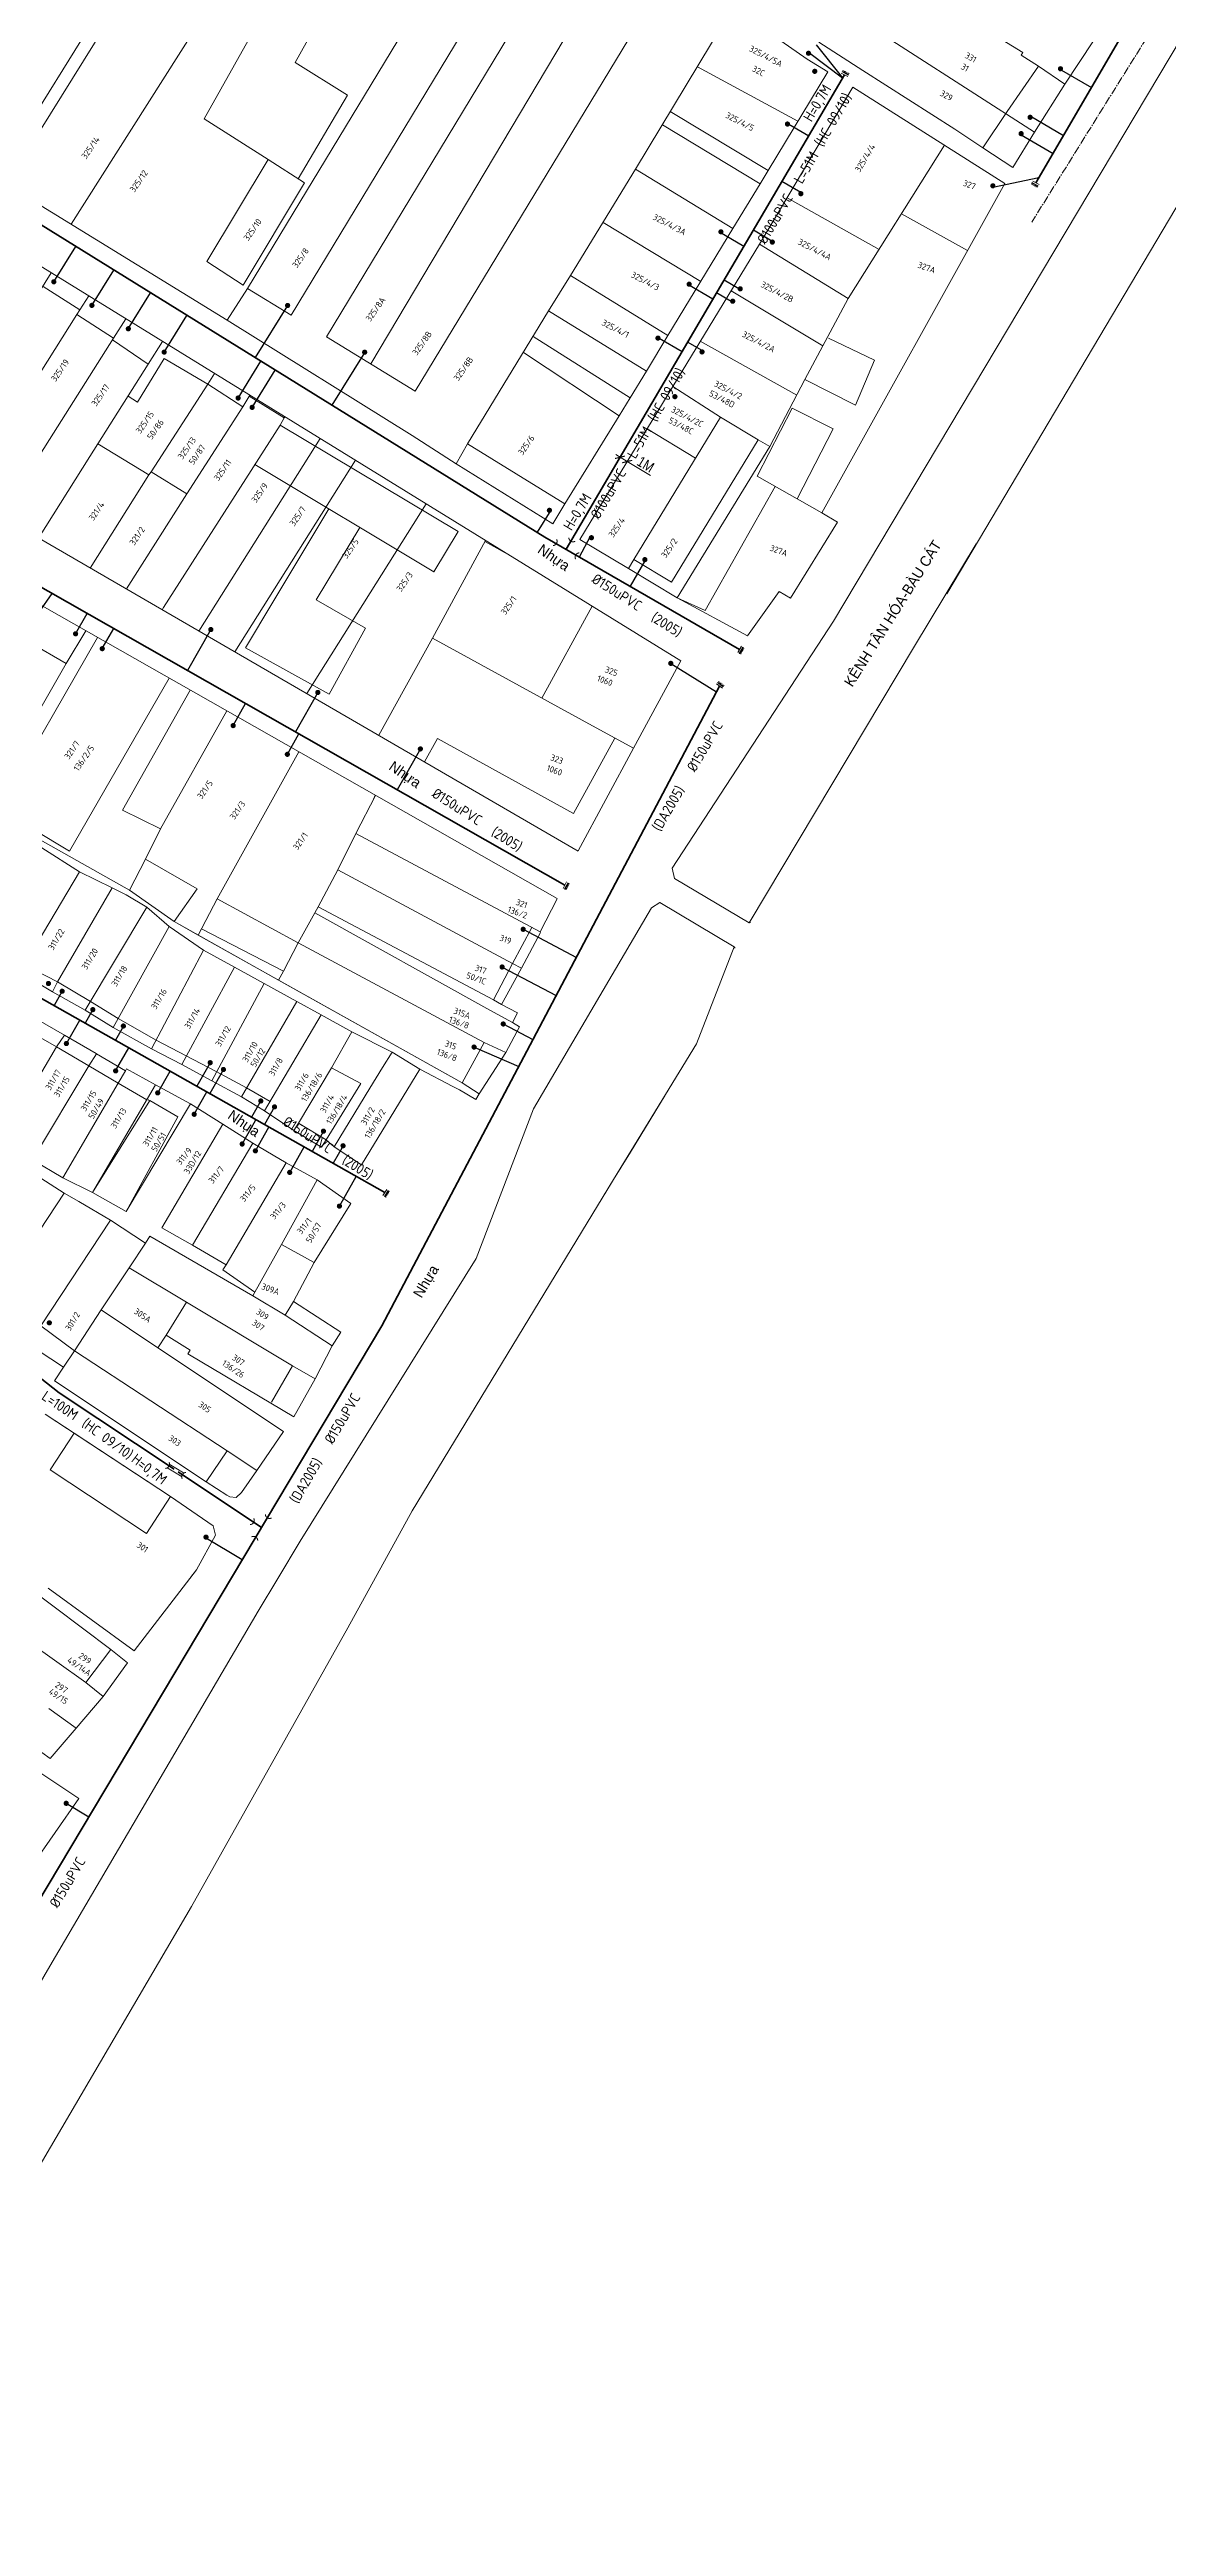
# Model space of a CAD drawing. Header units: inches. Extents: x 595615 to 1194060, y 1190840 to 2385448.
# Drawn here: x 596996.3 to 597104, y 1191831.2 to 1192069.7 of the extents above; entities that cross this region are included whole.
import ezdxf
from ezdxf.enums import TextEntityAlignment as Align

# ---------------------------------------------------------------- set-up
doc = ezdxf.new("R2010")
doc.units = ezdxf.units.IN
doc.header["$MEASUREMENT"] = 0
doc.linetypes.add('CENTER2', pattern=[1.125, 0.75, -0.125, 0.125, -0.125])
doc.layers.get('Defpoints').update_dxf_attribs({"color": 1})
for name, color, linetype, lineweight in [('Chitiet', 4, 'Continuous', 9), ('DN 100 uPVC', 4, 'Continuous', 50), ('DN 150 uPVC', 4, 'Continuous', 50), ('DN 25 PE', 40, 'Continuous', 30), ('DOSAU', 2, 'Continuous', 20), ('DUONG CACH LE', 112, 'Continuous', 5), ('NAM-CDAI', 220, 'Continuous', 25), ('Nen tim duong', 9, 'CENTER2', 0), ('Nen_HTHANH-TP', 9, 'Continuous', 0), ('Nen_SN-HTHANH-TP_new', 7, 'Continuous', 0), ('Nen_SN_HTHANH_old', 9, 'Continuous', 0), ('Te', 4, 'Continuous', 15), ('TEXT PIPE', 3, 'Continuous', 25), ('Text_GiaoThong', 142, 'Continuous', 0), ('TLK 15', 220, 'Continuous', 20)]:
    doc.layers.add(name, color=color, linetype=linetype, lineweight=lineweight)
doc.styles.add('Giao Thong', font='VAPTIMN_0.TTF', dxfattribs={"height": 1})
doc.styles.add('Sonha_QTB', font='isocp.shx', dxfattribs={"height": 0.6, "bigfont": 'bigfont.shx'})
doc.styles.add('text', font='isocp2.shx')
doc.styles.add('VNI-HC', font='VHELVCN_0.TTF')
doc.dimstyles.new('DUONG KICH THUOC', dxfattribs={"dimtxt": 1, "dimasz": 0.7, "dimexe": 0.5, "dimexo": 0.3, "dimgap": 0.2, "dimtad": 1, "dimzin": 0, "dimdsep": 46, "dimtxsty": 'VNI-HC', "dimblk": 'ARCHTICK', "dimcen": 0.09, "dimdle": 0.5, "dimclrd": 256, "dimclre": 256, "dimclrt": 256, "dimadec": 0, "dimazin": 0, "dimtfac": 1, "dimtofl": 0, "dimtmove": 0, "dimatfit": 3, "dimfxl": 1, "dimtolj": 1, "dimtzin": 0, "dimlwd": -1, "dimlwe": -1, "dimarcsym": 0})

# ---------------------------------------------------------------- blocks, each defined once
blk = doc.blocks.new('BIT')
at = {"layer": 'Chitiet', "ltscale": 100}
for p, q in [((0.35, 0), (-0.35, 0)), ((-0.3, -0.16), (-0.35, -0.21)), ((0.35, -0.16), (-0.35, -0.16)), ((-0.18, -0.16), (-0.34, -0.33)), ((-0.06, -0.16), (-0.22, -0.33)), ((0.07, -0.16), (-0.09, -0.33)), ((0.19, -0.16), (0.03, -0.33)), ((0.32, -0.16), (0.15, -0.33)), ((0.35, -0.25), (0.28, -0.33))]:
    blk.add_line(p, q, dxfattribs=at)
blk = doc.blocks.new('TLK 15')
at = {"layer": 'TLK 15', "linetype": 'Continuous', "const_width": 0.25}
blk.add_lwpolyline([(-0.125, 0, 1), (0.125, 0, 1)], format="xyb", close=True, dxfattribs=at)
blk = doc.blocks.new('TE1')
at = {"layer": 'Chitiet', "ltscale": 100, "const_width": 0.1}
for points in [[(-0.35, 1.28, 0.571257), (0.35, 1.28)], [(1.1, 0.35, 0.571257), (1.1, -0.35)], [(0.35, -1.28, 0.571257), (-0.35, -1.28)]]:
    blk.add_lwpolyline(points, format="xyb", dxfattribs=at)
for points in [[(0, -1.08), (0, 1.08)], [(0.9, 0), (0, 0)]]:
    blk.add_lwpolyline(points, dxfattribs=at)
blk = doc.blocks.new('ONG NOI')
at = {"layer": 'Chitiet', "ltscale": 100, "const_width": 0.1}
for points in [[(-0.95, -0.35, 0.571257), (-0.95, 0.35)], [(0.97, 0.35, 0.571257), (0.97, -0.35)]]:
    blk.add_lwpolyline(points, format="xyb", dxfattribs=at)
for points in [[(0.83, 0.2), (-0.8, 0.2)], [(0.83, -0.2), (-0.8, -0.2)]]:
    blk.add_lwpolyline(points, dxfattribs=at)
blk = doc.blocks.new('_ArchTick')
at = {"color": 0, "linetype": 'ByBlock', "const_width": 0.15}
blk.add_lwpolyline([(-0.5, -0.5), (0.5, 0.5)], dxfattribs=at)
blk = doc.blocks.new('*D209')
at = {"layer": 'Defpoints', "color": 0}
for p in [(597051.21, 1192030.46), (597051.9, 1192030.05), (597051.9, 1192030.05)]:
    blk.add_point(p, dxfattribs=at)
at = {"layer": 'DUONG CACH LE'}
for p, q in [((597050.79, 1192030.72), (597051.9, 1192030.05)), ((597051.37, 1192030.72), (597051.47, 1192030.89)), ((597051.9, 1192030.05), (597054.13, 1192028.69)), ((597052.05, 1192030.3), (597052.16, 1192030.47))]:
    blk.add_line(p, q, dxfattribs=at)
at = {"layer": 'DUONG CACH LE', "xscale": 0.7, "yscale": 0.7, "zscale": 0.7}
for p, rotation in [((597051.21, 1192030.46), 148.7409566061569), ((597051.9, 1192030.05), 328.7409566061569)]:
    blk.add_blockref('_ArchTick', p, dxfattribs=dict(at, rotation=rotation))
at = {"layer": 'DUONG CACH LE', "insert": (597053.68, 1192029.78), "char_height": 1, "attachment_point": 5, "rotation": 328.741, "style": 'VNI-HC'}
blk.add_mtext('\\A1;1M', dxfattribs=at)

msp = doc.modelspace()

# ---------------------------------------------------------------- linework, layer by layer
at = {"layer": 'DN 100 uPVC'}
for points in [[(597072.83, 1192067.297), (597046.017, 1192021.603)], [(596927.426, 1191982.909), (596959.418, 1191961.997), (596963.22, 1191962.802), (596989.1, 1191946.713), (596997.182, 1191940.359), (597008.255, 1191933)], [(597008.641, 1191932.744), (597016.687, 1191927.397)]]:
    msp.add_lwpolyline(points, dxfattribs=at)
at = {"layer": 'DN 150 uPVC'}
for points in [[(597042.21, 1192209.355), (597029.083, 1192171.407), (597023.768, 1192157.043), (597012.954, 1192129.457), (596992.261, 1192093.756), (596976.388, 1192066.37), (596943.566, 1192010.536), (596944.214, 1192007.749), (596964.407, 1191995.798), (596975.311, 1191989.741), (597028.562, 1191959.646)], [(597149.798, 1192157.262), (597091.257, 1192056.884)], [(596975.641, 1192065.099), (597043.982, 1192022.779), (597062.721, 1192011.953)], [(596959.823, 1192038.205), (597045.893, 1191989.251)], [(596962.054, 1191835.783), (596986.075, 1191876.166), (597028.284, 1191946.805), (597060.781, 1192008.423)]]:
    msp.add_lwpolyline(points, dxfattribs=at)
at = {"layer": 'DN 25 PE'}
for p, q in [((597069.483, 1192069.372), (597072.65, 1192066.992)), ((597070.085, 1192070.174), (597072.65, 1192066.992)), ((597093.501, 1192067.878), (597096.611, 1192066.064)), ((597090.702, 1192063.329), (597093.921, 1192061.452)), ((597067.457, 1192062.554), (597069.383, 1192061.423)), ((597089.836, 1192061.507), (597092.908, 1192059.715)), ((597068.627, 1192055.969), (597066.808, 1192057.036)), ((597087.114, 1192056.479), (597091.556, 1192057.398)), ((597060.801, 1192052.176), (597063.148, 1192050.799)), ((597066.003, 1192051.188), (597064.05, 1192052.335)), ((596996.679, 1192047.36), (596998.788, 1192050.766)), ((597000.349, 1192045.091), (597002.456, 1192048.494)), ((597057.743, 1192047.127), (597060.161, 1192045.708)), ((597062.659, 1192046.681), (597061.226, 1192047.522)), ((597003.854, 1192042.84), (597005.998, 1192046.301)), ((597019.193, 1192045.083), (597016.081, 1192040.057)), ((597062.064, 1192045.365), (597060.499, 1192046.284)), ((597007.31, 1192040.589), (597009.503, 1192044.13)), ((597054.984, 1192041.938), (597057.189, 1192040.644)), ((597014.429, 1192036.167), (597016.628, 1192039.718)), ((597026.617, 1192040.577), (597023.464, 1192035.485)), ((597059.107, 1192040.732), (597057.719, 1192041.546)), ((597015.781, 1192035.267), (597018.008, 1192038.863)), ((597044.532, 1192025.352), (597043.227, 1192023.246)), ((597048.327, 1192022.84), (597047.29, 1192020.844)), ((597053.601, 1192020.476), (597052.192, 1192018.036)), ((596995.264, 1192015.535), (596996.512, 1192017.337)), ((596998.775, 1192013.461), (596999.887, 1192015.417)), ((597001.346, 1192012.028), (597002.446, 1192013.962)), ((597011.801, 1192013.87), (597009.554, 1192009.919)), ((597056.095, 1192010.612), (597060.485, 1192007.861)), ((597013.951, 1192004.619), (597015.154, 1192006.734)), ((597022.108, 1192007.812), (597019.945, 1192004.009)), ((597019.172, 1192001.853), (597020.288, 1192003.814)), ((597031.98, 1192002.37), (597029.742, 1191998.437)), ((597041.884, 1191984.999), (597047.003, 1191982.299)), ((597039.853, 1191981.369), (597045.064, 1191978.621)), ((596997.481, 1191979.036), (596996.7, 1191977.653)), ((596997.891, 1191973.996), (596999.169, 1191976.258)), ((597000.435, 1191977.264), (596999.698, 1191975.959)), ((597003.378, 1191975.685), (597002.605, 1191974.316)), ((597039.966, 1191975.882), (597042.824, 1191974.375)), ((597002.634, 1191971.363), (597003.892, 1191973.589)), ((597037.153, 1191973.658), (597041.463, 1191971.794)), ((597006.685, 1191969.246), (597007.869, 1191971.341)), ((597011.741, 1191972.154), (597010.456, 1191969.879)), ((597013.015, 1191971.495), (597011.703, 1191969.174)), ((597010.199, 1191967.184), (597011.416, 1191969.337)), ((597016.616, 1191968.468), (597015.729, 1191966.899)), ((597017.934, 1191967.897), (597016.972, 1191966.196)), ((597014.819, 1191964.323), (597016.143, 1191966.665)), ((597016.093, 1191963.665), (597017.39, 1191965.96)), ((597022.648, 1191965.558), (597021.547, 1191963.611)), ((597019.398, 1191961.588), (597020.785, 1191964.042)), ((597024.536, 1191964.154), (597023.58, 1191962.462)), ((597024.185, 1191958.341), (597025.804, 1191961.205)), ((597011.211, 1191926.46), (597014.834, 1191924.296)), ((596997.87, 1191900.824), (597000.036, 1191899.53))]:
    msp.add_line(p, q, dxfattribs=at)
at = {"layer": 'Nen tim duong'}
msp.add_lwpolyline([(597216.862, 1192371.155), (597231.389, 1192359.428), (597239.3, 1192352.703), (597245.936, 1192343.389), (597251.627, 1192337.061), (597255.971, 1192324.363), (597252.212, 1192309.984), (597237.563, 1192287.271), (597217.756, 1192257.191), (597196.744, 1192223.157), (597178.223, 1192193.72), (597155.385, 1192159.338), (597138.752, 1192133.438), (597108.483, 1192081.358), (597090.854, 1192053.092)], dxfattribs=at)
at = {"layer": 'Nen_HTHANH-TP', "linetype": 'Continuous'}
for p, q in [((597117.268, 1192090.935), (597071.77, 1192014.668)), ((597044.553, 1192085.446), (597019.536, 1192044.146)), ((597022.928, 1192042.059), (597047.904, 1192083.309)), ((597056.189, 1192077.616), (597031.472, 1192036.836)), ((597090.006, 1192069.443), (597075.618, 1192078.291)), ((597015.344, 1192046.713), (597032.731, 1192075.447)), ((597091.132, 1192061.764), (597072.552, 1192073.729)), ((597001.664, 1192072.042), (596992.136, 1192056.734)), ((597000.613, 1192072.701), (596993.183, 1192060.745)), ((597015.684, 1192071.123), (597011.171, 1192063.069)), ((597021.604, 1192071.468), (597019.936, 1192068.496)), ((597061.253, 1192072.36), (597052.715, 1192058.213)), ((597065.964, 1192071.084), (597069.246, 1192068.816)), ((597070.345, 1192070.437), (597074.597, 1192067.711)), ((597082.678, 1192017.307), (597114.425, 1192070.793)), ((597096.805, 1192070.569), (597094.038, 1192066.406)), ((597019.936, 1192068.496), (597024.969, 1192065.321)), ((597069.246, 1192068.816), (597071.217, 1192067.598)), ((597091.507, 1192068.134), (597088.48, 1192063.752)), ((597089.836, 1192069.173), (597090.006, 1192069.443)), ((597089.836, 1192069.173), (597091.507, 1192068.134)), ((597094.038, 1192066.406), (597091.507, 1192068.134)), ((597064.641, 1192050.973), (597073.637, 1192066.097)), ((597065.465, 1192058.073), (597071.217, 1192067.598)), ((597074.597, 1192067.711), (597083.442, 1192062.068)), ((597094.038, 1192066.406), (597091.132, 1192061.764)), ((597024.969, 1192065.321), (597020.205, 1192057.277)), ((597065.465, 1192058.073), (597056.05, 1192063.746)), ((597088.48, 1192063.752), (597086.153, 1192060.27)), ((597057.075, 1192010.863), (596974.755, 1192061.567)), ((597011.171, 1192063.069), (597017.314, 1192059.144)), ((597064.706, 1192056.803), (597055.291, 1192062.485)), ((597083.442, 1192062.068), (597086.153, 1192060.27)), ((597091.132, 1192061.764), (597089.025, 1192058.362)), ((597017.314, 1192059.144), (597011.402, 1192049.3)), ((597017.314, 1192059.144), (597020.816, 1192056.887)), ((597082.46, 1192060.505), (597073.185, 1192045.749)), ((597086.153, 1192060.27), (597089.025, 1192058.362)), ((597013.376, 1192043.651), (596992.136, 1192056.734)), ((597013.376, 1192043.651), (596992.136, 1192056.734)), ((597020.816, 1192056.887), (597014.904, 1192047.042)), ((597052.715, 1192058.213), (597046.433, 1192047.958)), ((597062.089, 1192052.5), (597052.715, 1192058.213)), ((597062.089, 1192052.5), (597064.706, 1192056.803)), ((597064.706, 1192056.803), (597065.465, 1192058.073)), ((597070.641, 1192025.117), (597088.256, 1192056.832)), ((597055.828, 1192042.175), (597062.089, 1192052.5)), ((597011.402, 1192049.3), (597014.904, 1192047.042)), ((597056.292, 1192037.286), (597064.641, 1192050.973)), ((597064.641, 1192050.973), (597073.185, 1192045.749)), ((596996.412, 1192048.228), (596989.022, 1192036.322)), ((596995.654, 1192046.897), (596999.176, 1192044.66)), ((597013.376, 1192043.651), (597015.344, 1192046.713)), ((597015.344, 1192046.713), (597019.536, 1192044.146)), ((597046.433, 1192047.958), (597044.326, 1192044.556)), ((597046.433, 1192047.958), (597055.828, 1192042.175)), ((596998.906, 1192044.21), (596992.524, 1192034.104)), ((597000.04, 1192045.993), (596998.906, 1192044.21)), ((597002.428, 1192041.922), (596998.906, 1192044.21)), ((597044.326, 1192044.556), (597036.526, 1192031.75)), ((597053.76, 1192038.754), (597044.326, 1192044.556)), ((597073.185, 1192045.749), (597069.021, 1192037.966)), ((597002.428, 1192041.922), (596996.645, 1192032.788)), ((597003.61, 1192043.794), (597002.428, 1192041.922)), ((597031.185, 1192032.546), (597013.376, 1192043.651)), ((597031.185, 1192032.546), (597013.376, 1192043.651)), ((597031.472, 1192036.836), (597022.928, 1192042.059)), ((597052.182, 1192036.182), (597042.838, 1192042.095)), ((597055.828, 1192042.175), (597053.76, 1192038.754)), ((597071.288, 1192041.928), (597075.71, 1192039.811)), ((596962.89, 1192041.419), (597047.167, 1191992.539)), ((597005.78, 1192039.425), (597000.906, 1192031.741)), ((597002.338, 1192041.772), (597005.78, 1192039.425)), ((597007.299, 1192039.976), (597004.753, 1192035.764)), ((597007.153, 1192041.612), (597005.78, 1192039.425)), ((597007.299, 1192039.976), (597011.511, 1192037.51)), ((597051.134, 1192034.462), (597041.899, 1192040.554)), ((597075.71, 1192039.811), (597073.903, 1192035.47)), ((597011.511, 1192037.51), (597006.048, 1192029.055)), ((597012.143, 1192038.539), (597011.511, 1192037.51)), ((597011.511, 1192037.51), (597014.873, 1192035.332)), ((597056.292, 1192037.286), (597047.333, 1192022.529)), ((597052.182, 1192036.182), (597053.76, 1192038.754)), ((597056.292, 1192037.286), (597060.894, 1192034.33)), ((597069.021, 1192037.966), (597065.636, 1192031.493)), ((597073.903, 1192035.47), (597069.021, 1192037.966)), ((596959.941, 1192036.412), (597045.14, 1191987.953)), ((597004.753, 1192035.764), (597003.832, 1192036.343)), ((597014.873, 1192035.332), (597009.48, 1192026.938)), ((597015.554, 1192036.438), (597014.873, 1192035.332)), ((597015.502, 1192036.353), (597018.874, 1192034.266)), ((597051.134, 1192034.462), (597052.182, 1192036.182)), ((597067.793, 1192035.205), (597064.419, 1192028.632)), ((597067.793, 1192035.205), (597071.725, 1192033.188)), ((596996.645, 1192032.788), (596991.594, 1192024.777)), ((597018.465, 1192033.555), (597007.249, 1192015.996)), ((597022.323, 1192032.269), (597010.659, 1192013.723)), ((597022.323, 1192032.269), (597010.659, 1192013.723)), ((597018.874, 1192034.266), (597018.465, 1192033.555)), ((597018.465, 1192033.555), (597035.633, 1192023.299)), ((597018.874, 1192034.266), (597018.93, 1192034.358)), ((597035.428, 1192029.839), (597031.185, 1192032.546)), ((597035.428, 1192029.839), (597031.185, 1192032.546)), ((597045.881, 1192025.967), (597051.134, 1192034.462)), ((597060.894, 1192034.33), (597052.555, 1192020.603)), ((597060.894, 1192034.33), (597064.516, 1192032.152)), ((597071.725, 1192033.188), (597068.26, 1192026.465)), ((596995.21, 1192022.68), (597000.157, 1192030.551)), ((597000.906, 1192031.741), (597000.157, 1192030.551)), ((597005.818, 1192028.765), (597000.906, 1192031.741)), ((597025.721, 1192030.176), (597014.121, 1192011.716)), ((597025.721, 1192030.176), (597014.121, 1192011.716)), ((597036.526, 1192031.75), (597035.428, 1192029.839)), ((597036.526, 1192031.75), (597045.881, 1192025.967)), ((597064.516, 1192032.152), (597056.177, 1192018.436)), ((597065.636, 1192031.493), (597056.708, 1192016.916)), ((597064.516, 1192032.152), (597065.636, 1192031.493)), ((597005.818, 1192028.765), (597000.187, 1192019.795)), ((597006.048, 1192029.055), (597005.818, 1192028.765)), ((597006.048, 1192029.055), (597009.48, 1192026.938)), ((597016.028, 1192029.753), (597033.286, 1192019.437)), ((597044.752, 1192024.066), (597035.428, 1192029.839)), ((597035.428, 1192029.839), (597044.752, 1192024.066)), ((597059.419, 1192015.698), (597066.159, 1192027.644)), ((597064.419, 1192028.632), (597070.641, 1192025.117)), ((597009.48, 1192026.938), (597003.667, 1192017.777)), ((597017.778, 1192016.515), (597023.151, 1192025.499)), ((597032.528, 1192025.983), (597021.04, 1192007.705)), ((597032.528, 1192025.983), (597021.04, 1192007.705)), ((597045.881, 1192025.967), (597044.752, 1192024.066)), ((597044.752, 1192024.066), (597045.881, 1192025.967)), ((597072.152, 1192024.219), (597070.641, 1192025.117)), ((597026.153, 1192023.701), (597021.948, 1192016.728)), ((597035.633, 1192023.299), (597033.286, 1192019.437)), ((597067.638, 1192016.885), (597072.152, 1192024.219)), ((597038.267, 1192022.448), (597033.141, 1192013.047)), ((597038.184, 1192022.341), (597040.733, 1192020.929)), ((597052.036, 1192019.742), (597047.333, 1192022.529)), ((597047.333, 1192022.529), (597052.036, 1192019.742)), ((597052.555, 1192020.603), (597052.036, 1192019.742)), ((597056.177, 1192018.436), (597052.555, 1192020.603)), ((597085.524, 1192022.109), (597079.582, 1192012.255)), ((597056.708, 1192016.916), (597052.036, 1192019.742)), ((597056.708, 1192016.916), (597052.036, 1192019.742)), ((597007.129, 1192015.77), (597007.249, 1192015.996)), ((597017.778, 1192016.515), (597015.132, 1192012.093)), ((597021.948, 1192016.728), (597026.71, 1192014.002)), ((597048.525, 1192016.129), (597043.676, 1192007.276)), ((597063.471, 1192013.252), (597056.708, 1192016.916)), ((597056.708, 1192016.916), (597059.419, 1192015.698)), ((597056.708, 1192016.916), (597063.471, 1192013.252)), ((597066.548, 1192017.534), (597063.471, 1192013.252)), ((597063.471, 1192013.252), (597066.548, 1192017.534)), ((597066.548, 1192017.534), (597067.638, 1192016.885)), ((596999.771, 1192013.757), (596997.883, 1192010.609)), ((597026.71, 1192014.002), (597023.205, 1192007.649)), ((597071.77, 1192014.668), (597056.239, 1191990.896)), ((597000.899, 1192013.116), (596991.384, 1191996.603)), ((596994.421, 1192012.596), (596997.883, 1192010.609)), ((597015.132, 1192012.093), (597023.205, 1192007.649)), ((597033.141, 1192013.047), (597027.973, 1192003.685)), ((597033.141, 1192013.047), (597048.908, 1192004.41)), ((597057.075, 1192010.863), (597052.5, 1192002.443)), ((597079.582, 1192012.255), (597063.633, 1191985.622)), ((596997.883, 1192010.609), (596989.904, 1191996.692)), ((597007.79, 1192009.196), (596998.188, 1191992.519)), ((597009.814, 1192008.045), (597003.304, 1191996.483)), ((597013.334, 1192006.043), (597006.956, 1191994.686)), ((597048.908, 1192004.41), (597052.5, 1192002.443)), ((597020.292, 1192002.086), (597012.411, 1191987.94)), ((597032.377, 1192001.132), (597033.629, 1192003.388)), ((597046.715, 1191996.138), (597033.629, 1192003.388)), ((597046.715, 1191996.138), (597050.709, 1192003.421)), ((597052.5, 1192002.443), (597047.174, 1191992.553)), ((597003.971, 1191988.774), (596989.904, 1191996.692)), ((596989.904, 1191996.692), (597003.971, 1191988.774)), ((596991.384, 1191996.603), (596998.188, 1191992.519)), ((597003.304, 1191996.483), (597006.956, 1191994.686)), ((597027.675, 1191997.887), (597025.776, 1191994.211)), ((597027.633, 1191997.913), (597027.404, 1191997.362)), ((597006.956, 1191994.686), (597005.498, 1191991.745)), ((597025.776, 1191994.211), (597024.019, 1191990.72)), ((597025.776, 1191994.211), (597043.514, 1191984.755)), ((596999.159, 1191990.55), (596995.537, 1191992.837)), ((596995.537, 1191992.837), (596999.159, 1191990.55)), ((597005.498, 1191991.745), (597003.971, 1191988.774)), ((597005.498, 1191991.745), (597010.471, 1191988.909)), ((596993.936, 1191981.775), (596999.159, 1191990.55)), ((597002.291, 1191988.992), (596999.159, 1191990.55)), ((596999.159, 1191990.55), (597002.291, 1191988.992)), ((597024.019, 1191990.72), (597022.152, 1191987.168)), ((597024.019, 1191990.72), (597040.866, 1191981.713)), ((597056.239, 1191990.896), (597056.46, 1191989.906)), ((597056.46, 1191989.906), (597056.42, 1191990.056)), ((597063.633, 1191985.622), (597056.46, 1191989.906)), ((596997.028, 1191979.938), (597002.291, 1191988.992)), ((597005.642, 1191987.135), (596999.69, 1191977.2)), ((597003.641, 1191988.323), (597002.291, 1191988.992)), ((597002.291, 1191988.992), (597003.641, 1191988.323)), ((597005.642, 1191987.135), (597003.641, 1191988.323)), ((597003.641, 1191988.323), (597005.642, 1191987.135)), ((597008.263, 1191985.747), (597003.971, 1191988.774)), ((597003.971, 1191988.774), (597008.263, 1191985.747)), ((597007.804, 1191985.277), (597005.642, 1191987.135)), ((597005.642, 1191987.135), (597007.804, 1191985.277)), ((597010.471, 1191988.909), (597008.263, 1191985.747)), ((597012.411, 1191987.94), (597010.594, 1191984.439)), ((597012.411, 1191987.94), (597020.215, 1191983.697)), ((597022.152, 1191987.168), (597020.215, 1191983.697)), ((597022.152, 1191987.168), (597039.009, 1191978.202)), ((597054.242, 1191987.074), (597042.868, 1191967.715)), ((597045.151, 1191987.947), (597043.514, 1191984.755)), ((597055.052, 1191987.595), (597054.242, 1191987.074)), ((597055.052, 1191987.595), (597054.922, 1191987.515)), ((597062.205, 1191983.311), (597055.052, 1191987.595)), ((597007.804, 1191985.277), (597002.401, 1191975.532)), ((597011.085, 1191982.979), (597007.804, 1191985.277)), ((597007.804, 1191985.277), (597011.085, 1191982.979)), ((597018.318, 1191980.115), (597008.263, 1191985.747)), ((597008.263, 1191985.747), (597010.594, 1191984.439)), ((597010.914, 1191985.059), (597018.807, 1191980.976)), ((597038.66, 1191977.202), (597021.832, 1191986.598)), ((597040.866, 1191981.713), (597042.714, 1191985.185)), ((597043.554, 1191984.706), (597041.717, 1191981.264)), ((597043.514, 1191984.755), (597043.554, 1191984.706)), ((597063.783, 1191985.642), (597063.633, 1191985.622)), ((597006.093, 1191973.495), (597011.085, 1191982.979)), ((597010.594, 1191984.439), (597035.996, 1191970.199)), ((597014.077, 1191981.342), (597011.085, 1191982.979)), ((597011.085, 1191982.979), (597014.077, 1191981.342)), ((597020.215, 1191983.697), (597018.807, 1191980.976)), ((597038.133, 1191974.101), (597020.215, 1191983.697)), ((597062.205, 1191983.311), (597058.563, 1191973.968)), ((597062.285, 1191983.171), (597062.205, 1191983.311)), ((596993.357, 1191980.905), (596996.549, 1191978.978)), ((596993.786, 1191981.625), (596997.028, 1191979.938)), ((596996.549, 1191978.978), (596997.028, 1191979.938)), ((596997.028, 1191979.938), (597000.219, 1191978.061)), ((597009.004, 1191971.978), (597014.077, 1191981.342)), ((597011.896, 1191970.4), (597016.938, 1191979.774)), ((597016.938, 1191979.774), (597014.077, 1191981.342)), ((597016.938, 1191979.774), (597014.077, 1191981.342)), ((597020.079, 1191978.057), (597016.938, 1191979.774)), ((597018.807, 1191980.976), (597018.318, 1191980.115)), ((597035.996, 1191970.199), (597018.318, 1191980.115)), ((597040.866, 1191981.713), (597039.009, 1191978.202)), ((597039.8, 1191977.772), (597041.717, 1191981.264)), ((597040.866, 1191981.713), (597041.717, 1191981.264)), ((596999.69, 1191977.2), (596996.549, 1191978.978)), ((597000.219, 1191978.061), (597002.881, 1191976.413)), ((597014.767, 1191968.872), (597020.079, 1191978.057)), ((597022.44, 1191976.758), (597020.079, 1191978.057)), ((597039.009, 1191978.202), (597039.8, 1191977.772)), ((597039.8, 1191977.772), (597041.35, 1191976.964)), ((596993.911, 1191975.425), (596996.943, 1191973.668)), ((596994.741, 1191976.516), (596997.702, 1191974.809)), ((597002.401, 1191975.532), (596999.69, 1191977.2)), ((597006.093, 1191973.495), (597002.401, 1191975.532)), ((597002.881, 1191976.413), (597006.522, 1191974.316)), ((597022.44, 1191976.758), (597016.978, 1191967.514)), ((597025.392, 1191975.121), (597022.44, 1191976.758)), ((597025.392, 1191975.121), (597023.415, 1191971.649)), ((597029.273, 1191973.164), (597025.392, 1191975.121)), ((597029.273, 1191973.164), (597025.392, 1191975.121)), ((597040.861, 1191976.023), (597038.66, 1191977.202)), ((597041.521, 1191975.594), (597040.223, 1191973.143)), ((597041.35, 1191976.964), (597040.861, 1191976.023)), ((597040.861, 1191976.023), (597041.521, 1191975.594)), ((596996.943, 1191973.668), (596991.57, 1191964.524)), ((596997.702, 1191974.809), (596996.943, 1191973.668)), ((596996.943, 1191973.668), (597000.044, 1191971.84)), ((596997.702, 1191974.809), (597000.773, 1191973.031)), ((597000.783, 1191973.021), (597000.044, 1191971.84)), ((597000.773, 1191973.031), (597000.783, 1191973.021)), ((597000.783, 1191973.021), (597003.575, 1191971.383)), ((597009.004, 1191971.978), (597006.093, 1191973.495)), ((597006.522, 1191974.316), (597012.315, 1191971.31)), ((597028.344, 1191971.703), (597029.273, 1191973.164)), ((597031.925, 1191971.546), (597029.273, 1191973.164)), ((597031.925, 1191971.546), (597029.273, 1191973.164)), ((597038.133, 1191974.101), (597035.996, 1191970.199)), ((597040.223, 1191973.143), (597037.647, 1191969.141)), ((597040.223, 1191973.143), (597038.133, 1191974.101)), ((597058.563, 1191973.968), (597050.593, 1191960.891)), ((597000.044, 1191971.84), (596994.622, 1191962.806)), ((597000.044, 1191971.84), (597002.886, 1191970.183)), ((597003.575, 1191971.383), (597002.886, 1191970.183)), ((597003.575, 1191971.383), (597003.675, 1191971.573)), ((597003.675, 1191971.573), (597006.456, 1191970.016)), ((597011.896, 1191970.4), (597009.004, 1191971.978)), ((597014.767, 1191968.872), (597011.896, 1191970.4)), ((597012.315, 1191971.31), (597015.246, 1191969.733)), ((597023.415, 1191971.649), (597020.249, 1191966.337)), ((597023.415, 1191971.649), (597026.256, 1191970.162)), ((597031.925, 1191971.546), (597026.302, 1191962.332)), ((597027.116, 1191969.712), (597028.344, 1191971.703)), ((597035.096, 1191969.859), (597031.925, 1191971.546)), ((597035.096, 1191969.859), (597031.925, 1191971.546)), ((597002.886, 1191970.183), (596997.533, 1191961.078)), ((597006.456, 1191970.016), (597000.404, 1191959.641)), ((597000.404, 1191959.641), (597005.927, 1191968.505)), ((597002.886, 1191970.183), (597005.627, 1191968.585)), ((597009.827, 1191968.198), (597003.636, 1191957.833)), ((597005.927, 1191968.505), (597008.608, 1191966.947)), ((597006.456, 1191970.016), (597009.827, 1191968.198)), ((597009.827, 1191968.198), (597012.969, 1191966.221)), ((597016.978, 1191967.514), (597014.767, 1191968.872)), ((597015.246, 1191969.733), (597017.507, 1191968.404)), ((597022.92, 1191964.709), (597026.256, 1191970.162)), ((597027.116, 1191969.712), (597023.681, 1191964.059)), ((597035.736, 1191969.529), (597035.096, 1191969.859)), ((597035.736, 1191969.529), (597035.096, 1191969.859)), ((597037.307, 1191968.6), (597035.736, 1191969.529)), ((597037.307, 1191968.6), (597035.736, 1191969.529)), ((597037.647, 1191969.141), (597035.996, 1191970.199)), ((597035.996, 1191970.199), (597037.647, 1191969.141)), ((597037.307, 1191968.6), (597037.647, 1191969.141)), ((597055.557, 1191969.035), (597052.211, 1191963.542)), ((597008.608, 1191966.947), (597003.636, 1191957.833)), ((597012.969, 1191966.221), (597007.087, 1191956.246)), ((597012.969, 1191966.221), (597015.85, 1191964.413)), ((597019.809, 1191965.626), (597016.978, 1191967.514)), ((597020.249, 1191966.337), (597019.809, 1191965.626)), ((597019.809, 1191965.626), (597022.451, 1191964.028)), ((597020.249, 1191966.337), (597022.92, 1191964.709)), ((597042.868, 1191967.715), (597037.359, 1191953.301)), ((597015.85, 1191964.413), (597010.048, 1191954.588)), ((597015.85, 1191964.413), (597019.052, 1191962.516)), ((597022.92, 1191964.709), (597022.451, 1191964.028)), ((597023.681, 1191964.059), (597022.92, 1191964.709)), ((597026.302, 1191962.332), (597023.681, 1191964.059)), ((597052.211, 1191963.542), (597050.593, 1191960.891)), ((596993.292, 1191962.405), (596997.684, 1191959.598)), ((596994.622, 1191962.806), (596997.533, 1191961.078)), ((597000.404, 1191959.641), (596997.533, 1191961.078)), ((597019.052, 1191962.516), (597013.27, 1191952.671)), ((597022.043, 1191960.858), (597018.608, 1191954.655)), ((597019.052, 1191962.516), (597022.043, 1191960.858)), ((597022.043, 1191960.858), (597025.275, 1191958.581)), ((597050.593, 1191960.891), (597031.179, 1191928.996)), ((597050.593, 1191960.891), (597049.754, 1191959.531)), ((596989.944, 1191947.872), (596997.684, 1191959.598)), ((596999.085, 1191958.79), (596997.684, 1191959.598)), ((596999.085, 1191958.79), (597002.126, 1191957.002)), ((597003.636, 1191957.833), (597000.404, 1191959.641)), ((597021.76, 1191952.908), (597025.275, 1191958.581)), ((596995.425, 1191946.827), (597002.126, 1191957.002)), ((597005.508, 1191954.775), (597002.126, 1191957.002)), ((597010.048, 1191954.588), (597007.087, 1191956.246)), ((597003.93, 1191952.404), (597005.508, 1191954.775)), ((597005.508, 1191954.775), (597005.928, 1191955.455)), ((597005.928, 1191955.455), (597015.852, 1191949.693)), ((597013.27, 1191952.671), (597010.048, 1191954.588)), ((597018.608, 1191954.655), (597016.042, 1191950.043)), ((597021.76, 1191952.908), (597018.608, 1191954.655)), ((597001.233, 1191948.341), (597003.93, 1191952.404)), ((597003.93, 1191952.404), (597009.463, 1191949.088)), ((597013.27, 1191952.671), (597012.97, 1191952.201)), ((597016.042, 1191950.043), (597012.97, 1191952.201)), ((597019.753, 1191949.166), (597021.76, 1191952.908)), ((597037.359, 1191953.301), (597020.411, 1191926.067)), ((597007.495, 1191945.906), (597009.463, 1191949.088)), ((597009.463, 1191949.088), (597019.658, 1191942.966)), ((597016.042, 1191950.043), (597015.852, 1191949.693)), ((597015.852, 1191949.693), (597018.974, 1191947.826)), ((597019.753, 1191949.166), (597018.974, 1191947.826)), ((597024.315, 1191946.2), (597019.753, 1191949.166)), ((596997.618, 1191942.838), (596989.944, 1191947.872)), ((596997.618, 1191942.838), (596989.944, 1191947.872)), ((596995.425, 1191946.827), (596998.676, 1191944.409)), ((596998.676, 1191944.409), (597001.233, 1191948.341)), ((597001.233, 1191948.341), (597006.686, 1191944.706)), ((597018.974, 1191947.826), (597023.476, 1191944.869)), ((596997.618, 1191942.838), (596998.676, 1191944.409)), ((596998.676, 1191944.409), (597013.374, 1191934.781)), ((597007.495, 1191945.906), (597006.686, 1191944.706)), ((597006.686, 1191944.706), (597018.813, 1191936.626)), ((597009.826, 1191944.458), (597007.495, 1191945.906)), ((597009.597, 1191944.128), (597009.826, 1191944.458)), ((597009.747, 1191944.028), (597009.597, 1191944.128)), ((597019.802, 1191938.046), (597009.747, 1191944.028)), ((597021.839, 1191941.708), (597023.476, 1191944.869)), ((597023.476, 1191944.869), (597024.315, 1191946.2)), ((596996.729, 1191941.518), (596997.618, 1191942.838)), ((596996.729, 1191941.518), (596997.618, 1191942.838)), ((597017.64, 1191939.465), (597019.658, 1191942.966)), ((597019.658, 1191942.966), (597021.839, 1191941.708)), ((597019.802, 1191938.046), (597021.839, 1191941.708)), ((597011.367, 1191931.79), (596996.729, 1191941.518)), ((597011.367, 1191931.79), (596996.729, 1191941.518)), ((596995.831, 1191938.307), (596998.623, 1191936.469)), ((597007.908, 1191930.367), (596995.831, 1191938.307)), ((596998.623, 1191936.469), (596996.336, 1191932.927)), ((596998.623, 1191936.469), (597007.908, 1191930.367)), ((597013.374, 1191934.781), (597011.367, 1191931.79)), ((597013.374, 1191934.781), (597016.246, 1191932.873)), ((597016.246, 1191932.873), (597018.813, 1191936.626)), ((597016.246, 1191932.873), (597018.813, 1191936.626)), ((596996.336, 1191932.927), (597005.611, 1191926.815)), ((597014.768, 1191930.762), (597016.246, 1191932.873)), ((597014.768, 1191930.762), (597016.246, 1191932.873)), ((597007.908, 1191930.367), (597005.611, 1191926.815)), ((597007.908, 1191930.367), (597012.04, 1191927.55)), ((597012.04, 1191927.55), (597007.908, 1191930.367)), ((597011.367, 1191931.79), (597013.348, 1191930.491)), ((597011.367, 1191931.79), (597013.348, 1191930.491)), ((597013.348, 1191930.491), (597013.628, 1191930.331)), ((597013.348, 1191930.491), (597013.628, 1191930.331)), ((597013.628, 1191930.331), (597014.228, 1191930.292)), ((597013.628, 1191930.331), (597014.228, 1191930.292)), ((597013.628, 1191930.331), (597014.228, 1191930.292)), ((597014.228, 1191930.292), (597014.768, 1191930.762)), ((597014.228, 1191930.292), (597014.768, 1191930.762)), ((597014.228, 1191930.292), (597014.768, 1191930.762)), ((597012.04, 1191927.55), (597012.261, 1191926.65)), ((597012.261, 1191926.65), (597012.04, 1191927.55)), ((597012.261, 1191926.65), (597012.04, 1191927.55)), ((597031.179, 1191928.996), (597024.998, 1191917.741)), ((597012.261, 1191926.65), (597010.424, 1191923.319)), ((597010.424, 1191923.319), (597012.261, 1191926.65)), ((597020.411, 1191926.067), (597018.254, 1191922.485)), ((597004.43, 1191915.524), (597010.424, 1191923.319)), ((597010.424, 1191923.319), (597009.844, 1191922.588)), ((596993.985, 1191921.815), (597002.17, 1191915.642)), ((596996.145, 1191921.547), (597004.43, 1191915.524)), ((597018.254, 1191922.485), (597016.357, 1191919.344)), ((596999.762, 1191912.45), (596991.367, 1191918.433)), ((596996.294, 1191885.157), (597016.357, 1191919.344)), ((597002.17, 1191915.642), (596999.762, 1191912.45)), ((597002.17, 1191915.642), (597003.791, 1191914.363)), ((597024.998, 1191917.741), (597009.93, 1191890.888)), ((597003.791, 1191914.363), (597001.443, 1191911.122)), ((597001.443, 1191911.122), (596998.826, 1191908.059)), ((597001.443, 1191911.122), (596999.762, 1191912.45)), ((596996.214, 1191909.967), (596998.826, 1191908.059)), ((596991.957, 1191906.054), (596999.091, 1191901.29)), ((596996.318, 1191905.137), (596993.927, 1191906.875)), ((596998.826, 1191908.059), (596996.318, 1191905.137)), ((596994.517, 1191894.736), (596999.091, 1191901.29)), ((596974.928, 1191831.18), (597009.93, 1191890.888)), ((596966.446, 1191833.863), (596996.294, 1191885.157))]:
    msp.add_line(p, q, dxfattribs=at)
for points in [[(596998.35, 1192052.907), (597011.719, 1192073.945), (597022.255, 1192090.67)], [(597027.2, 1192039.447), (597051.737, 1192080.672)], [(597073.637, 1192066.097), (597088.256, 1192056.832)], [(597078.313, 1192053.909), (597084.671, 1192050.377)], [(597053.812, 1192033.201), (597058.484, 1192030.363)]]:
    msp.add_lwpolyline(points, dxfattribs=at)
at = {"layer": 'Nen_HTHANH-TP'}
for points in [[(597058.655, 1192068.056), (597068.341, 1192062.836)], [(597067.295, 1192055.436), (597076.155, 1192050.475)], [(597049.574, 1192053.085), (597058.983, 1192047.379)], [(597061.914, 1192046.503), (597070.745, 1192041.188)], [(597058.941, 1192041.629), (597068.229, 1192036.451)]]:
    msp.add_lwpolyline(points, dxfattribs=at)
at = {"layer": 'Nen_HTHANH-TP', "linetype": 'Continuous'}
for p in [(597051.134, 1192034.462), (597033.286, 1192019.437), (597005.767, 1191968.575), (597005.927, 1191968.505), (597006.456, 1191970.016)]:
    msp.add_point(p, dxfattribs=at)

# ---------------------------------------------------------------- block references
at = {"layer": 'Chitiet'}
for name, p, rotation in [('BIT', (597072.83, 1192067.297), 151.9480196236145), ('BIT', (597091.257, 1192056.884), 331.2306365661298), ('BIT', (597062.721, 1192011.953), 60.0828842683371), ('BIT', (597060.781, 1192008.423), 143.9510108603087), ('BIT', (597045.893, 1191989.251), 61.11503055457845), ('BIT', (597028.562, 1191959.646), 58.09476206688021), ('ONG NOI', (597008.417, 1191932.878), 148.8267475724377)]:
    msp.add_blockref(name, p, dxfattribs=dict(at, rotation=rotation))
at = {"layer": 'Te'}
for p, rotation in [((597046.017, 1192021.603), 59.16905770856518), ((597016.687, 1191927.397), 148.588016165237)]:
    msp.add_blockref('TE1', p, dxfattribs=dict(at, rotation=rotation))
at = {"layer": 'TLK 15'}
for p in [(597069.358, 1192069.372), (597093.626, 1192067.878), (597069.96, 1192067.632), (597090.702, 1192063.204), (597067.332, 1192062.554), (597089.836, 1192061.632), (597087.114, 1192056.604), (597068.627, 1192055.844), (597060.926, 1192052.176), (597065.878, 1192051.188), (596996.679, 1192047.36), (597057.868, 1192047.127), (597062.784, 1192046.681), (597000.349, 1192045.091), (597019.193, 1192045.083), (597062.064, 1192045.49), (597003.854, 1192042.84), (597054.859, 1192041.938), (597007.31, 1192040.589), (597026.617, 1192040.577), (597059.107, 1192040.607), (597014.429, 1192036.167), (597015.781, 1192035.267), (597056.497, 1192036.299), (597044.407, 1192025.352), (597048.452, 1192022.715), (597053.601, 1192020.601), (596998.775, 1192013.461), (597011.801, 1192013.87), (597001.346, 1192012.028), (597056.095, 1192010.612), (597022.108, 1192007.812), (597013.951, 1192004.619), (597019.172, 1192001.853), (597031.98, 1192002.37), (597041.884, 1191984.999), (596996.164, 1191979.782), (597039.853, 1191981.369), (596997.481, 1191979.036), (597000.435, 1191977.264), (597003.378, 1191975.685), (597039.966, 1191975.882), (596997.891, 1191973.996), (597037.153, 1191973.658), (597002.634, 1191971.363), (597011.741, 1191972.154), (597013.015, 1191971.495), (597006.685, 1191969.246), (597016.616, 1191968.468), (597017.934, 1191967.897), (597010.199, 1191967.184), (597022.648, 1191965.558), (597014.819, 1191964.323), (597016.093, 1191963.665), (597024.536, 1191964.154), (597019.398, 1191961.588), (597024.185, 1191958.341), (596996.247, 1191947.101), (597011.336, 1191926.46), (596997.87, 1191900.824)]:
    msp.add_blockref('TLK 15', p, dxfattribs=at)
at = {"layer": 'TLK 15', "rotation": 359.9999999934133}
for p in [(597093.626, 1192067.878), (597090.702, 1192063.204), (597089.836, 1192061.632), (596996.679, 1192047.36), (597000.349, 1192045.091), (597019.193, 1192045.083), (597003.854, 1192042.84), (597007.31, 1192040.589), (597026.617, 1192040.577), (597014.429, 1192036.167), (597015.781, 1192035.267), (597044.407, 1192025.352), (597048.452, 1192022.715), (597053.601, 1192020.601), (596998.775, 1192013.461), (597011.801, 1192013.87), (597001.346, 1192012.028), (597056.095, 1192010.612), (597022.108, 1192007.812), (597013.951, 1192004.619), (597019.172, 1192001.853), (597031.98, 1192002.37), (597041.884, 1191984.999), (596996.164, 1191979.782), (597039.853, 1191981.369), (596997.481, 1191979.036), (597000.435, 1191977.264), (597003.378, 1191975.685), (597039.966, 1191975.882), (596997.891, 1191973.996), (597037.153, 1191973.658), (597002.634, 1191971.363), (597011.741, 1191972.154), (597013.015, 1191971.495), (597006.685, 1191969.246), (597016.616, 1191968.468), (597017.934, 1191967.897), (597010.199, 1191967.184), (597022.648, 1191965.558), (597014.819, 1191964.323), (597016.093, 1191963.665), (597024.536, 1191964.154), (597019.398, 1191961.588), (597024.185, 1191958.341)]:
    msp.add_blockref('TLK 15', p, dxfattribs=at)

# ---------------------------------------------------------------- texts
at = {"layer": 'DOSAU', "style": 'text'}
for rotation, p in [(58.96399, (597069.648, 1192062.687)), (58.96399, (597046.545, 1192023.314)), (322.40041, (597004.061, 1191933.776))]:
    msp.add_text('H=0,7M', height=1, rotation=rotation, dxfattribs=at).set_placement(p)
at = {"layer": 'NAM-CDAI', "style": 'text'}
for s, rotation, p in [('(HC 09/10)', 59.80288, (597070.737, 1192060.276)), ('L=51M', 59.80288, (597068.742, 1192056.723)), ('(HC 09/10)', 59.80288, (597054.688, 1192033.796)), ('L=51M', 59.80288, (597052.693, 1192030.243)), ('(2005)', 327.9205, (597054.101, 1192014.764)), ('(DA2005)', 59.71196, (597055.09, 1191994.343)), ('(2005)', 327.9205, (597038.711, 1191994.102)), ('(2005)', 327.9205, (597024.341, 1191962.496)), ('L=100M', 326.10899, (596995.421, 1191939.792)), ('(HC 09/10)', 324.09985, (596999.273, 1191937.188)), ('(DA2005)', 59.71196, (597020.188, 1191929.606))]:
    msp.add_text(s, height=1, rotation=rotation, dxfattribs=at).set_placement(p)
at = {"layer": 'Nen_SN-HTHANH-TP_new', "style": 'Sonha_QTB'}
for s, rotation, p in [('325/4/5A', 332.50223, (597065.256, 1192069.084)), ('331', 330.92315, (597084.99, 1192068.973)), ('329', 330.92315, (597082.644, 1192065.296)), ('325/4/5', 332.50223, (597062.752, 1192062.79)), ('325/14', 55.04623, (597000.213, 1192060.272)), ('325/4/4', 58.82965, (597074.807, 1192059.283)), ('325/12', 55.04623, (597004.857, 1192057.054)), ('327', 339.82503, (597084.855, 1192056.705)), ('325/4/3A', 332.50223, (597055.978, 1192052.874)), ('325/10', 55.04623, (597015.82, 1192052.38)), ('325/4/4A', 332.50223, (597069.955, 1192050.473)), ('325/8', 55.04623, (597020.443, 1192049.663)), ('327A', 339.82503, (597080.744, 1192048.727)), ('325/4/3', 332.50223, (597053.643, 1192047.433)), ('325/4/2B', 332.50223, (597066.348, 1192046.392)), ('325/8A', 55.04623, (597027.666, 1192044.72)), ('325/8B', 55.04623, (597032.145, 1192041.453)), ('325/4/1', 332.50223, (597050.771, 1192042.848)), ('325/4/2A', 332.50223, (597064.564, 1192041.59)), ('325/19', 55.04623, (596997.282, 1192038.835)), ('325/8B', 55.04623, (597036.123, 1192038.978)), ('325/17', 55.04623, (597001.179, 1192036.443)), ('325/4/2', 332.50223, (597061.624, 1192036.945)), ('325/15', 55.04623, (597005.448, 1192033.823)), ('325/4/2C', 332.50223, (597057.688, 1192034.363)), ('325/13', 55.04623, (597009.496, 1192031.338)), ('325/6', 55.04623, (597042.179, 1192031.633)), ('325/11', 55.04623, (597012.935, 1192029.226)), ('325/9', 55.04623, (597016.495, 1192027.041)), ('321/4', 55.72376, (597000.794, 1192025.273)), ('325/7', 55.04623, (597020.169, 1192024.786)), ('321/2', 55.72376, (597004.712, 1192022.878)), ('325/4', 55.04623, (597050.901, 1192023.71)), ('325/5', 55.04623, (597025.246, 1192021.669)), ('325/2', 55.04623, (597055.952, 1192021.714)), ('327A', 339.82503, (597066.499, 1192021.471)), ('325/3', 55.04623, (597030.461, 1192018.468)), ('325/1', 55.04623, (597040.491, 1192016.204)), ('325', 339.82503, (597050.377, 1192009.851)), ('321/7', 55.04623, (596998.438, 1192002.275)), ('323', 339.82503, (597045.129, 1192001.384)), ('321/5', 55.04623, (597011.237, 1191998.459)), ('321/3', 55.04623, (597014.369, 1191996.465)), ('321/1', 55.04623, (597020.43, 1191993.493)), ('321', 339.82503, (597041.737, 1191987.472)), ('311/22', 58.78839, (596996.92, 1191984.028)), ('311/20', 58.78839, (597000.148, 1191982.154)), ('319', 339.82503, (597040.189, 1191984.021)), ('311/18', 58.78839, (597002.993, 1191980.503)), ('317', 339.82503, (597037.794, 1191981.133)), ('311/16', 58.78839, (597006.803, 1191978.292)), ('315A', 339.82503, (597035.996, 1191976.918)), ('311/14', 60.04623, (597010.018, 1191976.426)), ('311/12', 60.04623, (597012.978, 1191974.708)), ('311/10', 60.04623, (597015.582, 1191973.197)), ('315', 339.82503, (597034.902, 1191973.857)), ('311/17', 58.78839, (596996.625, 1191970.512)), ('311/8', 60.04623, (597018.056, 1191971.761)), ('311/6', 60.04623, (597020.556, 1191970.31)), ('311/15', 58.78839, (597000.032, 1191968.487)), ('311/4', 60.04623, (597023.002, 1191968.206)), ('311/13', 58.78839, (597002.915, 1191966.813)), ('311/11', 58.78839, (597005.973, 1191965.038)), ('311/2', 60.04623, (597026.919, 1191967.007)), ('311/9', 51.02807, (597009.227, 1191963.15)), ('311/7', 51.02807, (597012.325, 1191961.352)), ('311/5', 51.02807, (597015.361, 1191959.59)), ('311/3', 51.02807, (597018.271, 1191957.901)), ('311/1', 51.02807, (597020.811, 1191956.427)), ('309A', 339.82503, (597017.549, 1191950.345)), ('301/2', 58.78839, (596998.491, 1191947.251)), ('305A', 326.05739, (597005.234, 1191947.818)), ('309', 326.05739, (597016.773, 1191947.913)), ('307', 326.05739, (597014.454, 1191943.509)), ('305', 326.05739, (597011.218, 1191938.985)), ('303', 326.05739, (597008.324, 1191935.75)), ('301', 326.05739, (597005.22, 1191925.493)), ('299', 326.05739, (596999.689, 1191914.785)), ('297', 326.05739, (596997.414, 1191911.975))]:
    msp.add_text(s, height=0.6, rotation=rotation, dxfattribs=at).set_placement(p, align=Align.MIDDLE)
at = {"layer": 'Nen_SN_HTHANH_old', "style": 'Sonha_QTB'}
for s, rotation, p in [('32C', 332.50223, (597064.548, 1192067.668)), ('31', 330.92315, (597084.43, 1192067.995)), ('53/48D', 332.50223, (597061.028, 1192036.071)), ('50/86', 55.04623, (597006.465, 1192033.145)), ('53/48C', 332.50223, (597057.092, 1192033.49)), ('50/87', 55.04623, (597010.476, 1192030.718)), ('1060', 339.82503, (597049.756, 1192008.948)), ('136/2/5', 55.04623, (596999.58, 1192001.49)), ('1060', 339.82503, (597044.897, 1192000.311)), ('136/2', 339.82503, (597041.336, 1191986.625)), ('50/1C', 339.82503, (597037.359, 1191980.272)), ('136/8', 339.82503, (597035.703, 1191976.02)), ('50/12', 58.78839, (597016.33, 1191972.644)), ('136/8', 339.82503, (597034.542, 1191972.898)), ('311/15', 58.78839, (596997.443, 1191969.83)), ('136/18/6', 58.78839, (597021.513, 1191969.823)), ('50/49', 58.78839, (597000.758, 1191967.727)), ('136/18/4', 58.78839, (597023.932, 1191967.657)), ('136/18/2', 58.78839, (597027.614, 1191966.269)), ('50/51', 58.78839, (597006.781, 1191964.518)), ('33D/12', 58.78839, (597010.043, 1191962.562)), ('50/57', 58.78839, (597021.703, 1191955.774)), ('307', 326.05739, (597016.372, 1191946.861)), ('136/26', 326.05739, (597013.966, 1191942.655)), ('49/14A', 326.05739, (596999.126, 1191914.003)), ('49/15', 326.05739, (596997.123, 1191911.128))]:
    msp.add_text(s, height=0.6, rotation=rotation, dxfattribs=at).set_placement(p, align=Align.MIDDLE)
at = {"layer": 'TEXT PIPE', "style": 'text'}
for s, rotation, p in [('%%c100uPVC', 59.46777, (597065.212, 1192050.894)), ('%%c100uPVC', 59.46777, (597049.163, 1192024.413)), ('%%c150uPVC', 327.58539, (597048.391, 1192018.483)), ('%%c150uPVC', 59.37684, (597058.438, 1192000.077)), ('%%c150uPVC', 327.58539, (597033.001, 1191997.821)), ('%%c150uPVC', 327.58539, (597018.63, 1191966.216)), ('%%c150uPVC', 59.37684, (597023.536, 1191935.34)), ('%%c150uPVC', 59.37684, (596997.054, 1191890.664))]:
    msp.add_text(s, height=1, rotation=rotation, dxfattribs=at).set_placement(p)
at = {"layer": 'Text_GiaoThong', "linetype": 'Continuous', "style": 'Giao Thong'}
for s, rotation, p in [('Nhöïa', 325.5122, (597044.798, 1192020.74)), ('KEÂNH TAÂN HOÙA-BAØU CAÙT', 57.8854, (597077.366, 1192015.487)), ('Nhöïa', 325.5122, (597030.467, 1191999.841)), ('Nhöïa', 325.5122, (597014.953, 1191966.248)), ('Nhöïa', 59.1471, (597032.584, 1191951.061))]:
    msp.add_text(s, height=1, rotation=rotation, dxfattribs=at).set_placement(p, align=Align.MIDDLE)

# ---------------------------------------------------------------- dimensions: what is measured, and where the dimension line sits
at = {"layer": 'DUONG CACH LE'}
dim = msp.add_aligned_dim(p1=(597051.214, 1192030.46), p2=(597051.897, 1192030.046), distance=0, text='1M', dimstyle='DUONG KICH THUOC', override={"dimpost": 'M'}, dxfattribs=at)
dim.commit()
dim.dimension.update_dxf_attribs({"geometry": '*D209', "text_midpoint": (597053.675, 1192029.785)})

doc.saveas('drawing.dxf')
